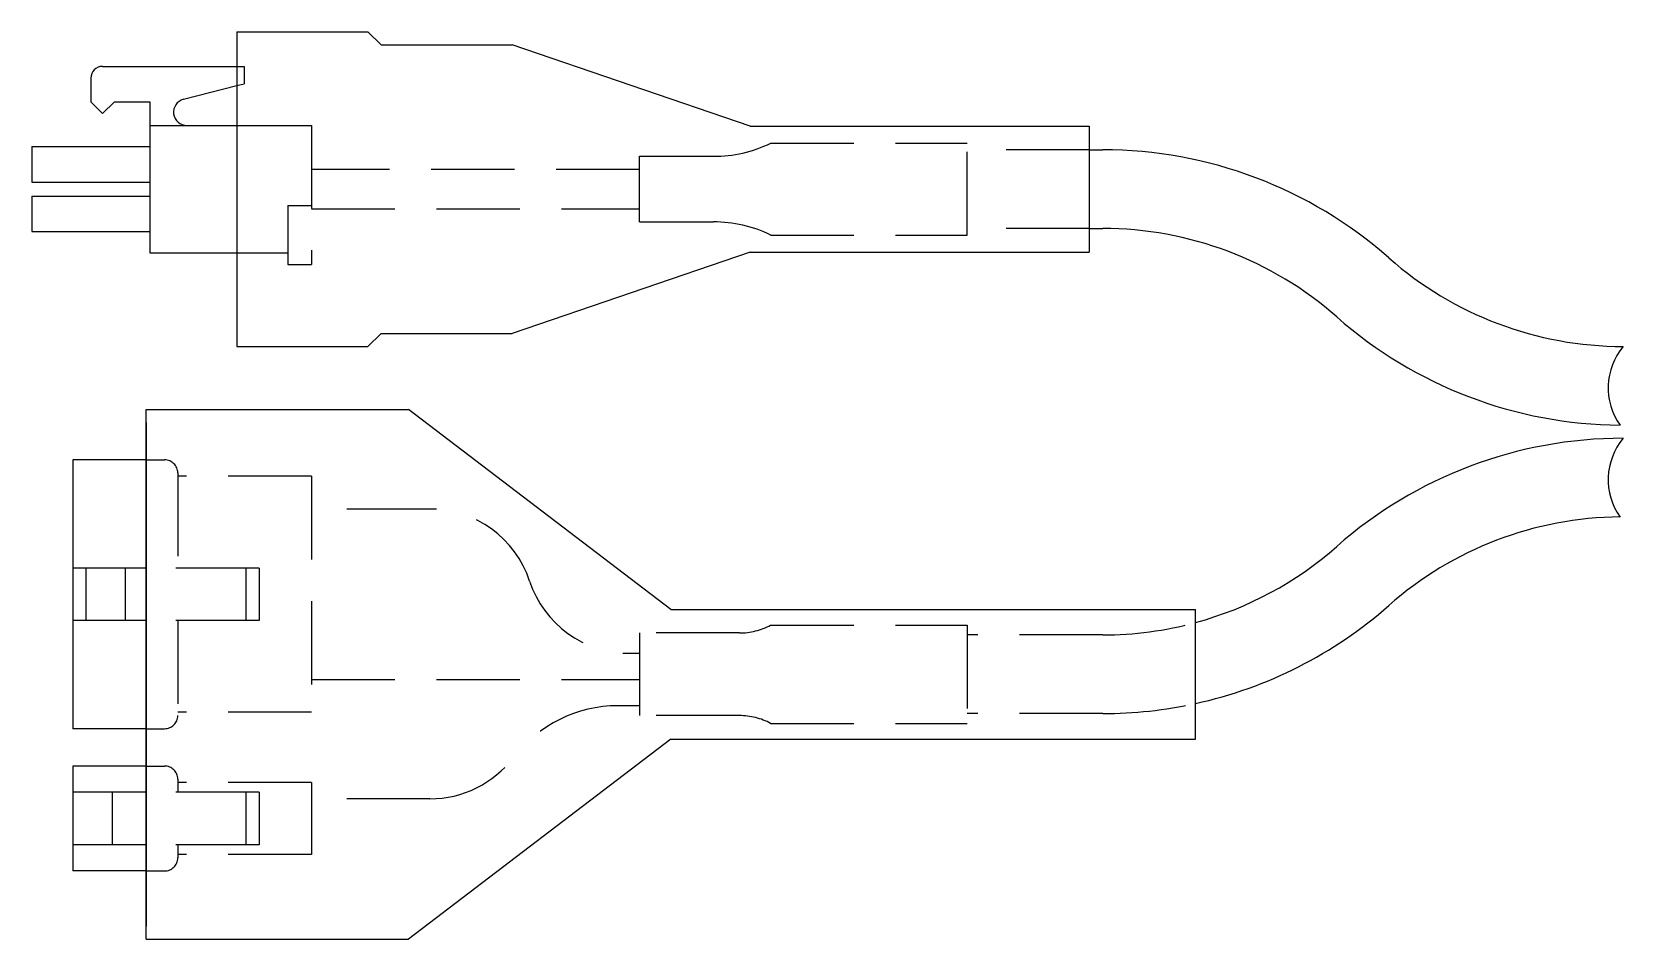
# Model space of a CAD drawing. Extents: x -2 to 929, y -8 to 242.
# Drawn here: x 139.3 to 260.6, y 172.8 to 242 of the extents above; entities that cross this region are included whole.
import ezdxf

# ---------------------------------------------------------------- set-up
doc = ezdxf.new("R2010")
doc.units = 0
doc.header["$LTSCALE"] = 0.5
doc.linetypes.add('DASHED', pattern=[19.05, 12.7, -6.35])
for name, color, linetype in [('MSM_CONTINUOUS', 7, 'CONTINUOUS'), ('MSM_DASHED', 4, 'DASHED'), ('MSM_NARROW', 5, 'CONTINUOUS')]:
    doc.layers.add(name, color=color, linetype=linetype)

msp = doc.modelspace()

# ---------------------------------------------------------------- linework, layer by layer
at = {"layer": 'MSM_CONTINUOUS'}
for p, q in [((154.93, 242.01), (154.93, 218.01)), ((154.93, 242.01), (164.93, 242.01)), ((165.93, 241.01), (164.93, 242.01)), ((165.93, 241.01), (175.93, 241.01)), ((194.08, 234.81), (175.93, 241.01)), ((144.7, 239.37), (154.93, 239.37)), ((143.8, 238.47), (143.8, 236.67)), ((150.87, 236.86), (154.93, 237.9)), ((144.7, 235.77), (143.8, 236.67)), ((144.7, 235.77), (145.6, 236.67)), ((145.6, 236.67), (148.3, 236.67)), ((148.3, 236.67), (148.3, 225.15)), ((148.3, 234.87), (154.93, 234.87)), ((194.08, 234.81), (219.93, 234.81)), ((219.93, 234.81), (219.93, 225.21)), ((139.3, 233.25), (148.3, 233.25)), ((139.3, 233.25), (139.3, 230.55)), ((219.93, 233.01), (220.95, 233.01)), ((139.3, 230.55), (148.3, 230.55)), ((139.3, 229.47), (148.3, 229.47)), ((139.3, 229.47), (139.3, 226.77)), ((219.93, 227.01), (220.95, 227.01)), ((139.3, 226.77), (148.3, 226.77)), ((148.3, 225.15), (154.93, 225.15)), ((194.08, 225.21), (175.93, 219.01)), ((194.08, 225.21), (219.93, 225.21)), ((165.93, 219.01), (164.93, 218.01)), ((165.93, 219.01), (175.93, 219.01)), ((154.93, 218.01), (164.93, 218.01)), ((148.03, 213.21), (168.03, 213.21)), ((148.03, 172.81), (148.03, 213.21)), ((188.03, 197.96), (168.03, 213.21)), ((148.03, 212.21), (148.03, 173.81)), ((148.03, 209.36), (142.43, 209.36)), ((142.43, 209.36), (142.43, 188.86)), ((148.03, 201.11), (142.43, 201.11)), ((143.43, 201.11), (143.43, 197.11)), ((146.43, 201.11), (146.43, 197.11)), ((188.03, 197.96), (228.03, 197.96)), ((228.03, 188.06), (228.03, 197.96)), ((148.03, 197.11), (142.43, 197.11)), ((148.03, 188.86), (142.43, 188.86)), ((188.03, 188.06), (168.03, 172.81)), ((188.03, 188.06), (228.03, 188.06)), ((148.03, 186.01), (142.43, 186.01)), ((142.43, 186.01), (142.43, 178.01)), ((148.03, 184.01), (142.43, 184.01)), ((145.43, 184.01), (145.43, 180.01)), ((148.03, 180.01), (142.43, 180.01)), ((148.03, 178.01), (142.43, 178.01)), ((148.03, 172.81), (168.03, 172.81))]:
    msp.add_line(p, q, dxfattribs=at)
for centre, radius, start, end in [((144.7, 238.47), 0.9, 90, 180), ((151.12, 235.88), 1.01, 104.3814, 270), ((220.95, 200.01), 33, 48.5904, 90), ((220.95, 200.01), 27, 48.5904, 90), ((260.63, 245.01), 27, 228.5904, 270), ((260.63, 245.01), 33, 228.5904, 269.5904), ((260.63, 178.01), 33, 90, 131.4096), ((260.63, 178.01), 27, 90.4978, 131.4096), ((220.95, 223.01), 27, 285.2071, 311.4096), ((220.95, 223.01), 33, 282.393, 311.4096)]:
    msp.add_arc(centre, radius, start, end, dxfattribs=at)
at = {"layer": 'MSM_DASHED'}
for p, q in [((154.93, 239.37), (155.5, 239.37)), ((155.5, 239.37), (155.5, 238.05)), ((154.93, 237.9), (155.5, 238.05)), ((154.93, 234.87), (160.63, 234.87)), ((160.63, 234.87), (160.63, 224.25)), ((195.63, 233.51), (210.63, 233.51)), ((210.63, 226.51), (210.63, 233.51)), ((219.93, 233.01), (210.63, 233.01)), ((185.63, 232.51), (191.28, 232.51)), ((185.63, 227.51), (185.63, 232.51)), ((185.63, 231.51), (160.63, 231.51)), ((158.83, 228.75), (160.63, 228.75)), ((158.83, 228.75), (158.83, 224.25)), ((160.63, 228.51), (185.63, 228.51)), ((185.63, 227.51), (191.28, 227.51)), ((219.93, 227.01), (210.63, 227.01)), ((195.63, 226.51), (210.63, 226.51)), ((154.93, 225.15), (158.83, 225.15)), ((158.83, 224.25), (160.63, 224.25)), ((148.03, 209.36), (149.43, 209.36)), ((150.43, 208.36), (150.43, 201.11)), ((160.63, 208.11), (150.43, 208.11)), ((160.63, 208.11), (160.63, 190.11)), ((169.66, 205.61), (160.63, 205.61)), ((169.66, 205.61), (169.13, 205.61)), ((156.63, 201.11), (148.03, 201.11)), ((155.63, 201.11), (155.63, 197.11)), ((156.63, 201.11), (156.63, 197.11)), ((156.63, 197.11), (148.03, 197.11)), ((150.43, 197.11), (150.43, 189.86)), ((195.63, 196.76), (210.63, 196.76)), ((210.63, 196.76), (210.63, 189.26)), ((193.26, 196.16), (185.63, 196.16)), ((185.63, 196.16), (185.63, 189.86)), ((220.95, 196.01), (210.63, 196.01)), ((184.86, 194.61), (185.63, 194.61)), ((160.63, 192.61), (185.63, 192.61)), ((185.63, 190.61), (183.99, 190.61)), ((160.63, 190.11), (150.43, 190.11)), ((193.26, 189.86), (185.63, 189.86)), ((220.95, 190.01), (210.63, 190.01)), ((148.03, 188.86), (149.43, 188.86)), ((195.63, 189.26), (210.63, 189.26)), ((148.03, 186.01), (149.43, 186.01)), ((150.43, 185.01), (150.43, 184.01)), ((160.63, 184.76), (150.43, 184.76)), ((160.63, 184.76), (160.63, 179.26)), ((156.63, 184.01), (148.03, 184.01)), ((155.63, 184.01), (155.63, 180.01)), ((156.63, 184.01), (156.63, 180.01)), ((169.66, 183.51), (160.63, 183.51)), ((169.66, 183.51), (169.13, 183.51)), ((156.63, 180.01), (148.03, 180.01)), ((150.43, 180.01), (150.43, 179.01)), ((160.63, 179.26), (150.43, 179.26)), ((148.03, 178.01), (149.43, 178.01))]:
    msp.add_line(p, q, dxfattribs=at)
for centre, radius, start, end in [((191.28, 242.51), 10, 270, 295.8419), ((191.28, 217.51), 10, 64.1581, 90), ((149.43, 208.36), 1, 0, 90), ((169.66, 197.61), 8, 18.21, 90), ((184.86, 202.61), 8, 198.21, 270), ((193.26, 201.16), 5, 270, 298.3576), ((220.95, 223.01), 27, 270, 285.2071), ((183.99, 180.61), 10, 90, 142.7312), ((220.95, 223.01), 33, 270, 282.393), ((149.43, 189.86), 1, 270, 0), ((193.26, 184.86), 5, 61.6424, 90), ((149.43, 185.01), 1, 360, 90), ((169.66, 191.51), 8, 270, 322.7312), ((149.43, 179.01), 1, 270, 0)]:
    msp.add_arc(centre, radius, start, end, dxfattribs=at)
at = {"layer": 'MSM_NARROW'}
for centre in [(264.4, 214.85), (264.4, 207.85)]:
    msp.add_arc(centre, 4.91, 140.0352, 215.4608, dxfattribs=at)

doc.saveas('drawing.dxf')
